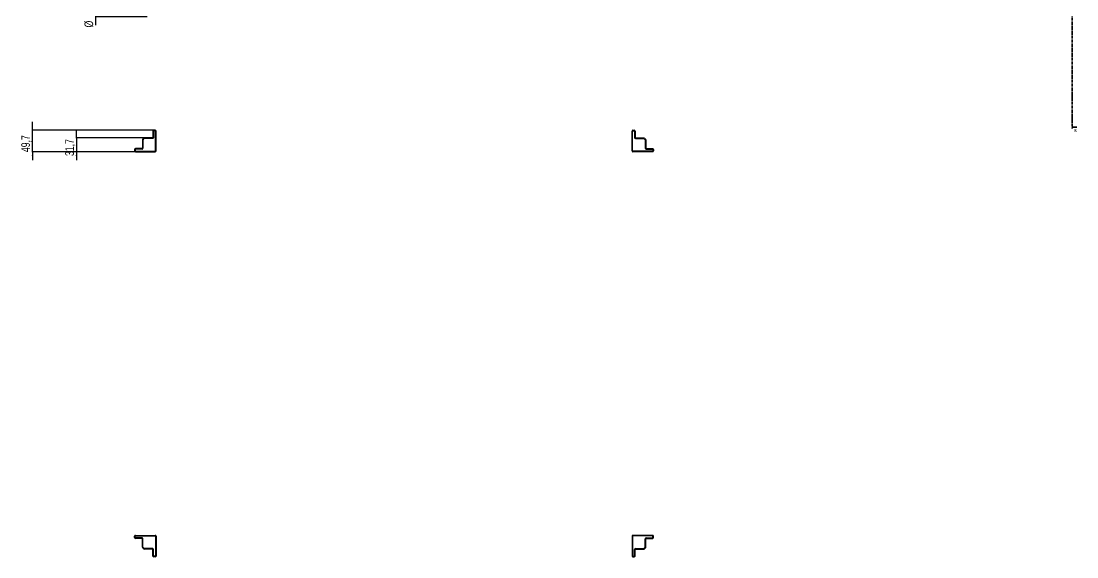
# Model space of a CAD drawing. Header units: millimetres. Extents: x -250 to 5625, y -2247 to 1453.
# Drawn here: x -249 to 2190, y -2247 to -1010 of the extents above; entities that cross this region are included whole.
import ezdxf

# ---------------------------------------------------------------- set-up
doc = ezdxf.new("R2010")
doc.units = ezdxf.units.MM
doc.linetypes.add('CENTER', pattern=[10.16, 6.35, -1.27, 1.27, -1.27])
doc.layers.add('FORMAT', color=7, linetype='Continuous')
doc.styles.add('SLDTEXTSTYLE0', font='TXT', dxfattribs={"width": 0.75})
doc.dimstyles.new('SLDDIMSTYLE1', dxfattribs={"dimtxt": 20, "dimasz": 10, "dimexe": 0, "dimexo": 0.0625, "dimgap": 5, "dimtad": 2, "dimdec": 1, "dimrnd": 1e-09, "dimzin": 12, "dimdsep": 46, "dimtxsty": 'SLDTEXTSTYLE0', "dimsah": 1, "dimcen": 0.09, "dimadec": 0, "dimazin": 3, "dimtfac": 1, "dimtmove": 0, "dimatfit": 0, "dimfxl": 0, "dimfrac": 2, "dimtolj": 1, "dimtzin": 12, "dimarcsym": 0})

# ---------------------------------------------------------------- blocks, each defined once
blk = doc.blocks.new('_D_3')
at = {"layer": 'FORMAT'}
for p, q in [((-77.2, -989.7), (-77.2, -970.5)), ((41.6, -989.7), (-78.2, -989.7)), ((41.6, -999.7), (-78.2, -999.7)), ((-77.2, -989.7), (-77.2, -999.7)), ((-77.2, -999.7), (-77.2, -1019))]:
    blk.add_line(p, q, dxfattribs=at)
for points in [[(-77.2, -989.7), (-75.7, -979.7), (-78.7, -979.7)], [(-77.2, -999.7), (-78.7, -1009.7), (-75.7, -1009.7)]]:
    blk.add_solid(points, dxfattribs=at)
at = {"layer": 'FORMAT', "char_height": 20, "attachment_point": 1, "rotation": 90, "style": 'SLDTEXTSTYLE0'}
for s, insert in [('10', (-103.3, -994.4)), ('%%c', (-103, -1024.6))]:
    blk.add_mtext(s, dxfattribs=dict(at, insert=insert))
blk = doc.blocks.new('_D_5')
at = {"layer": 'FORMAT'}
for p, q in [((-223.4, -1261.8), (-223.4, -1242.5)), ((57.3, -1261.8), (-224.4, -1261.8)), ((-223.4, -1311.5), (-223.4, -1261.8)), ((14.8, -1311.5), (-224.4, -1311.5)), ((-223.4, -1311.5), (-223.4, -1330.7))]:
    blk.add_line(p, q, dxfattribs=at)
for points in [[(-223.4, -1261.8), (-221.8, -1251.8), (-224.9, -1251.8)], [(-223.4, -1311.5), (-224.9, -1321.5), (-221.8, -1321.5)]]:
    blk.add_solid(points, dxfattribs=at)
at = {"layer": 'FORMAT', "insert": (-249.1, -1312.5), "char_height": 20, "attachment_point": 1, "rotation": 90, "style": 'SLDTEXTSTYLE0'}
blk.add_mtext('49,7', dxfattribs=at)
blk = doc.blocks.new('_D_6')
at = {"layer": 'FORMAT'}
for p, q in [((-121.7, -1279.8), (-121.7, -1260.5)), ((35.2, -1279.8), (-122.7, -1279.8)), ((-121.7, -1279.8), (-121.7, -1311.5)), ((14.8, -1311.5), (-122.7, -1311.5)), ((-121.7, -1311.5), (-121.7, -1330.7))]:
    blk.add_line(p, q, dxfattribs=at)
for points in [[(-121.7, -1279.8), (-120.2, -1269.8), (-123.3, -1269.8)], [(-121.7, -1311.5), (-123.3, -1321.5), (-120.2, -1321.5)]]:
    blk.add_solid(points, dxfattribs=at)
at = {"layer": 'FORMAT', "insert": (-147.5, -1321.5), "char_height": 20, "attachment_point": 1, "rotation": 90, "style": 'SLDTEXTSTYLE0'}
blk.add_mtext('31,7', dxfattribs=at)

msp = doc.modelspace()

# ---------------------------------------------------------------- linework, layer by layer
at = {"color": 7, "linetype": 'CENTER', "lineweight": 35}
msp.add_line((2179.83, 1344.64), (2179.83, -1258.12), dxfattribs=at)
at = {"color": 7, "linetype": 'Continuous', "lineweight": 25}
for p, q in [((55.29, -1263.77), (55.29, -1279.12)), ((56.64, -1263.77), (56.64, -1279.12)), ((60.49, -1261.77), (57.29, -1261.77)), ((60.49, -1263.12), (57.29, -1263.12)), ((61.14, -1309.47), (61.14, -1263.77)), ((62.49, -1309.47), (62.49, -1263.77)), ((1162.49, -1309.47), (1162.49, -1263.77)), ((1163.84, -1309.47), (1163.84, -1263.77)), ((1164.49, -1261.77), (1167.69, -1261.77)), ((1164.49, -1263.12), (1167.69, -1263.12)), ((1168.34, -1263.77), (1168.34, -1279.12)), ((1169.69, -1263.77), (1169.69, -1279.12)), ((30.79, -1284.22), (30.79, -1303.62)), ((32.58, -1281.6), (31.38, -1282.8)), ((32.14, -1284.22), (32.14, -1303.62)), ((33.54, -1282.55), (32.33, -1283.76)), ((33.54, -1282.55), (32.58, -1281.6)), ((33.82, -1280.36), (32.62, -1281.56)), ((32.62, -1281.56), (33.57, -1282.52)), ((34.78, -1281.31), (33.57, -1282.52)), ((54.64, -1279.77), (35.24, -1279.77)), ((54.64, -1281.12), (35.24, -1281.12)), ((1170.34, -1279.77), (1189.74, -1279.77)), ((1170.34, -1281.12), (1189.74, -1281.12)), ((1190.2, -1281.31), (1191.41, -1282.52)), ((1191.16, -1280.36), (1192.36, -1281.56)), ((1192.36, -1281.56), (1191.41, -1282.52)), ((1191.44, -1282.55), (1192.4, -1281.6)), ((1191.44, -1282.55), (1192.65, -1283.76)), ((1192.4, -1281.6), (1193.6, -1282.8)), ((1192.84, -1284.22), (1192.84, -1303.62)), ((1194.19, -1284.22), (1194.19, -1303.62)), ((12.79, -1306.27), (12.79, -1309.47)), ((14.14, -1306.27), (14.14, -1309.47)), ((30.14, -1304.27), (14.79, -1304.27)), ((30.14, -1305.62), (14.79, -1305.62)), ((14.79, -1310.12), (60.49, -1310.12)), ((14.79, -1311.47), (60.49, -1311.47)), ((1210.19, -1310.12), (1164.49, -1310.12)), ((1210.19, -1311.47), (1164.49, -1311.47)), ((1194.84, -1304.27), (1210.19, -1304.27)), ((1194.84, -1305.62), (1210.19, -1305.62)), ((1210.84, -1306.27), (1210.84, -1309.47)), ((1212.19, -1306.27), (1212.19, -1309.47)), ((12.79, -2202.67), (12.79, -2199.47)), ((14.14, -2202.67), (14.14, -2199.47)), ((14.79, -2197.47), (60.49, -2197.47)), ((14.79, -2198.82), (60.49, -2198.82)), ((30.14, -2203.32), (14.79, -2203.32)), ((30.14, -2204.67), (14.79, -2204.67)), ((30.79, -2224.72), (30.79, -2205.32)), ((32.14, -2224.72), (32.14, -2205.32)), ((61.14, -2199.47), (61.14, -2245.17)), ((62.49, -2199.47), (62.49, -2245.17)), ((1162.49, -2199.47), (1162.49, -2245.17)), ((1163.84, -2199.47), (1163.84, -2245.17)), ((1210.19, -2197.47), (1164.49, -2197.47)), ((1210.19, -2198.82), (1164.49, -2198.82)), ((1192.84, -2224.72), (1192.84, -2205.32)), ((1194.19, -2224.72), (1194.19, -2205.32)), ((1194.84, -2203.32), (1210.19, -2203.32)), ((1194.84, -2204.67), (1210.19, -2204.67)), ((1210.84, -2202.67), (1210.84, -2199.47)), ((1212.19, -2202.67), (1212.19, -2199.47)), ((32.58, -2227.34), (31.38, -2226.14)), ((33.54, -2226.39), (32.33, -2225.18)), ((33.54, -2226.39), (32.58, -2227.34)), ((32.62, -2227.38), (33.57, -2226.42)), ((33.82, -2228.58), (32.62, -2227.38)), ((34.78, -2227.63), (33.57, -2226.42)), ((54.64, -2227.82), (35.24, -2227.82)), ((54.64, -2229.17), (35.24, -2229.17)), ((55.29, -2245.17), (55.29, -2229.82)), ((56.64, -2245.17), (56.64, -2229.82)), ((1168.34, -2245.17), (1168.34, -2229.82)), ((1169.69, -2245.17), (1169.69, -2229.82)), ((1170.34, -2227.82), (1189.74, -2227.82)), ((1170.34, -2229.17), (1189.74, -2229.17)), ((1190.2, -2227.63), (1191.41, -2226.42)), ((1191.16, -2228.58), (1192.36, -2227.38)), ((1192.36, -2227.38), (1191.41, -2226.42)), ((1191.44, -2226.39), (1192.65, -2225.18)), ((1191.44, -2226.39), (1192.4, -2227.34)), ((1192.4, -2227.34), (1193.6, -2226.14)), ((60.49, -2245.82), (57.29, -2245.82)), ((60.49, -2247.17), (57.29, -2247.17)), ((1164.49, -2245.82), (1167.69, -2245.82)), ((1164.49, -2247.17), (1167.69, -2247.17))]:
    msp.add_line(p, q, dxfattribs=at)
at = {"color": 7, "linetype": 'Continuous', "lineweight": 35}
msp.add_line((2190.47, -1255.12), (2179.83, -1255.12), dxfattribs=at)
at = {"color": 7, "linetype": 'Continuous', "lineweight": 25}
for centre, radius, start, end in [((57.29, -1263.77), 2, 90, 180), ((57.29, -1263.77), 0.65, 90, 180), ((60.49, -1263.77), 2, 0, 90), ((60.49, -1263.77), 0.65, 0, 90), ((1164.49, -1263.77), 2, 90, 180), ((1164.49, -1263.77), 0.65, 90, 180), ((1167.69, -1263.77), 2, 0, 90), ((1167.69, -1263.77), 0.65, 0, 90), ((32.79, -1284.22), 2, 135, 180), ((32.79, -1284.22), 0.65, 135, 180), ((35.24, -1281.77), 2, 90, 135), ((35.24, -1281.77), 0.65, 90, 135), ((54.64, -1279.12), 2, 270, 0), ((54.64, -1279.12), 0.65, 270, 0), ((1170.34, -1279.12), 2, 180, 270), ((1170.34, -1279.12), 0.65, 180, 270), ((1189.74, -1281.77), 2, 45, 90), ((1189.74, -1281.77), 0.65, 45, 90), ((1192.19, -1284.22), 0.65, 0, 45), ((1192.19, -1284.22), 2, 0, 45), ((14.79, -1306.27), 2, 90, 180), ((14.79, -1309.47), 2, 180, 270), ((14.79, -1306.27), 0.65, 90, 180), ((14.79, -1309.47), 0.65, 180, 270), ((30.14, -1303.62), 2, 270, 0), ((30.14, -1303.62), 0.65, 270, 0), ((60.49, -1309.47), 0.65, 270, 0), ((60.49, -1309.47), 2, 270, 0), ((1164.49, -1309.47), 2, 180, 270), ((1164.49, -1309.47), 0.65, 180, 270), ((1194.84, -1303.62), 2, 180, 270), ((1194.84, -1303.62), 0.65, 180, 270), ((1210.19, -1306.27), 2, 0, 90), ((1210.19, -1306.27), 0.65, 0, 90), ((1210.19, -1309.47), 2, 270, 0), ((1210.19, -1309.47), 0.65, 270, 0), ((14.79, -2199.47), 2, 90, 180), ((14.79, -2202.67), 2, 180, 270), ((14.79, -2199.47), 0.65, 90, 180), ((14.79, -2202.67), 0.65, 180, 270), ((30.14, -2205.32), 2, 0, 90), ((30.14, -2205.32), 0.65, 0, 90), ((60.49, -2199.47), 2, 0, 90), ((60.49, -2199.47), 0.65, 0, 90), ((1164.49, -2199.47), 2, 90, 180), ((1164.49, -2199.47), 0.65, 90, 180), ((1194.84, -2205.32), 2, 90, 180), ((1194.84, -2205.32), 0.65, 90, 180), ((1210.19, -2199.47), 2, 0, 90), ((1210.19, -2199.47), 0.65, 0, 90), ((1210.19, -2202.67), 2, 270, 0), ((1210.19, -2202.67), 0.65, 270, 0), ((32.79, -2224.72), 2, 180, 225), ((32.79, -2224.72), 0.65, 180, 225), ((35.24, -2227.17), 2, 225, 270), ((35.24, -2227.17), 0.65, 225, 270), ((54.64, -2229.82), 2, 0, 90), ((54.64, -2229.82), 0.65, 0, 90), ((1170.34, -2229.82), 2, 90, 180), ((1170.34, -2229.82), 0.65, 90, 180), ((1189.74, -2227.17), 0.65, 270, 315), ((1189.74, -2227.17), 2, 270, 315), ((1192.19, -2224.72), 0.65, 315, 0), ((1192.19, -2224.72), 2, 315, 0), ((57.29, -2245.17), 2, 180, 270), ((57.29, -2245.17), 0.65, 180, 270), ((60.49, -2245.17), 2, 270, 0), ((60.49, -2245.17), 0.65, 270, 0), ((1164.49, -2245.17), 2, 180, 270), ((1164.49, -2245.17), 0.65, 180, 270), ((1167.69, -2245.17), 0.65, 270, 0), ((1167.69, -2245.17), 2, 270, 0)]:
    msp.add_arc(centre, radius, start, end, dxfattribs=at)
at = {"color": 7, "linetype": 'Continuous', "lineweight": 35}
msp.add_solid([(2179.83, -1255.12), (2186.83, -1256.24), (2186.83, -1254)], dxfattribs=at)

# ---------------------------------------------------------------- texts
at = {"color": 7, "linetype": 'Continuous', "insert": (2184.96, -1258.82), "char_height": 7, "attachment_point": 1, "style": 'SLDTEXTSTYLE0'}
msp.add_mtext('K', dxfattribs=at)

# ---------------------------------------------------------------- dimensions: what is measured, and where the dimension line sits
at = {"layer": 'FORMAT'}
dim = msp.add_linear_dim(base=(-77.21, -999.74), p1=(41.64, -989.74), p2=(41.64, -999.74), angle=90, text='%%c<>', dimstyle='SLDDIMSTYLE1', dxfattribs=at)
dim.commit()
dim.dimension.update_dxf_attribs({"geometry": '_D_3', "text_midpoint": (-77.21, -994.74), "dimtype": 160})
for base, p1, p2, picture, middle in [((-223.35, -1261.77), (14.79, -1311.47), (57.29, -1261.77), '_D_5', (-223.35, -1286.62)), ((-121.73, -1311.47), (35.24, -1279.77), (14.79, -1311.47), '_D_6', (-121.73, -1295.62))]:
    dim = msp.add_linear_dim(base=base, p1=p1, p2=p2, angle=90, dimstyle='SLDDIMSTYLE1', dxfattribs=at)
    dim.commit()
    dim.dimension.update_dxf_attribs({"geometry": picture, "text_midpoint": middle, "dimtype": 160})

doc.saveas('drawing.dxf')
